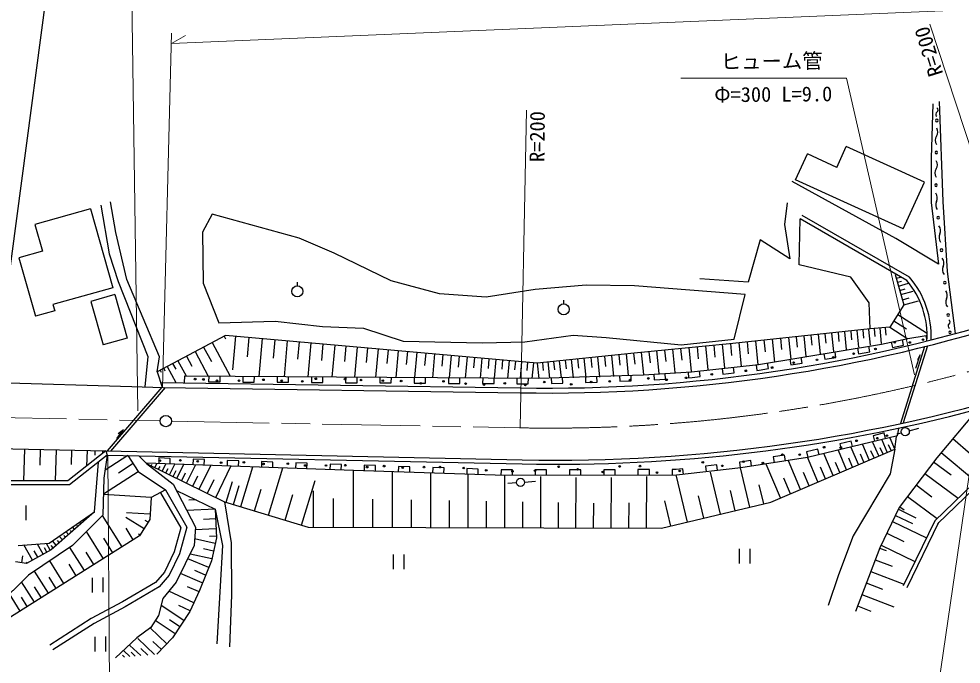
# Model space of a CAD drawing. Units: millimetres, scale not verified. Extents: x 40000 to 680000, y 20000 to 380000.
# Drawn here: x 356410 to 471963, y 239426 to 318506 of the extents above; entities that cross this region are included whole.
import ezdxf
from ezdxf.enums import TextEntityAlignment as Align

# ---------------------------------------------------------------- set-up
doc = ezdxf.new("R2010")
doc.units = ezdxf.units.MM
doc.header["$LTSCALE"] = 1000
doc.linetypes.add('CHAIN', pattern=[18.5, 12, -1.5, 3.5, -1.5])
for name, color, linetype, lineweight in [('M-BGD', 7, 'Continuous', 25), ('M-BMK', 2, 'CHAIN', 13), ('M-BMK-SRVR', 3, 'Continuous', 25), ('M-STR-HTXT', 7, 'Continuous', 13), ('M-STR-STRC', 7, 'Continuous', 25)]:
    doc.layers.add(name, color=color, linetype=linetype, lineweight=lineweight)
doc.styles.add('ＭＳ ゴシック', font='')
doc.styles.get('ＭＳ ゴシック').set_extended_font_data('MS Gothic')

msp = doc.modelspace()

# ---------------------------------------------------------------- linework, layer by layer
at = {"layer": 'M-BGD'}
for p, q in [((468471, 308092), (468272, 301438)), ((469270, 308358), (469735, 296115)), ((456715, 300307), (457869, 302843)), ((467458, 298481), (457869, 302843)), ((451666, 298768), (453112, 301946)), ((456715, 300307), (453112, 301946)), ((468272, 301438), (468272, 295982)), ((463947, 291590), (451238, 298577)), ((464858, 292766), (451666, 298768)), ((464858, 292766), (467458, 298481)), ((368283, 292341), (367651, 296093)), ((450639, 295957), (450306, 293295)), ((468272, 295982), (469203, 288463)), ((469735, 296115), (470268, 287531)), ((365188, 295216), (358378, 293285)), ((365188, 295216), (367927, 285559)), ((366466, 295658), (367493, 289694)), ((380124, 294576), (378926, 292380)), ((390770, 291648), (380124, 294576)), ((452103, 288371), (452219, 293985)), ((465318, 286443), (452219, 293985)), ((465643, 286832), (452469, 294418)), ((358378, 293285), (359303, 290025)), ((378926, 292380), (378993, 286125)), ((450306, 293295), (450971, 289103)), ((369665, 286574), (368283, 292341)), ((395095, 289785), (390770, 291648)), ((447312, 291432), (445848, 286242)), ((450971, 289103), (447312, 291432)), ((469203, 288463), (463947, 291590)), ((359303, 290025), (356411, 289205)), ((356411, 289205), (358439, 282053)), ((367493, 289694), (368599, 286337)), ((402082, 286392), (395095, 289785)), ((458424, 286841), (452103, 288371)), ((373654, 277094), (369665, 286574)), ((445848, 286242), (439926, 286641)), ((460686, 283713), (458424, 286841)), ((463880, 287173), (464945, 283447)), ((464011, 286714), (464506, 286855)), ((470268, 287531), (471218, 279929)), ((367927, 285559), (360593, 283480)), ((368599, 286337), (372232, 277134)), ((378993, 286125), (380922, 281268)), ((390551, 286235), (390555, 285786)), ((408004, 284795), (402082, 286392)), ((425969, 285859), (419715, 285327)), ((431891, 285793), (425969, 285859)), ((445465, 284728), (431891, 285793)), ((464149, 286233), (464655, 286378)), ((464286, 285752), (465514, 286103)), ((464435, 285231), (465114, 285425)), ((368175, 284712), (365237, 283879)), ((368175, 284712), (369688, 279378)), ((413726, 284395), (408004, 284795)), ((419715, 285327), (413726, 284395)), ((444135, 279272), (445465, 284728)), ((464584, 284710), (466072, 285135)), ((464764, 284079), (465587, 284314)), ((360593, 283480), (360807, 282724)), ((365237, 283879), (366749, 278545)), ((423216, 284032), (423219, 283582)), ((460819, 280520), (460686, 283713)), ((464945, 283447), (463215, 280719)), ((464945, 283447), (466749, 283963)), ((360807, 282724), (358439, 282053)), ((464202, 282276), (467718, 280046)), ((380922, 281268), (387843, 281468)), ((387843, 281468), (393631, 280802)), ((393631, 280802), (398688, 280603)), ((463708, 281497), (465241, 280526)), ((381771, 279721), (373387, 275263)), ((419964, 276328), (381771, 279721)), ((398688, 280603), (403546, 279006)), ((418450, 278939), (424372, 279738)), ((424372, 279738), (428431, 279472)), ((460819, 280520), (443985, 278723)), ((452655, 279647), (452910, 277131)), ((453535, 279736), (453659, 278514)), ((454416, 279826), (454657, 277453)), ((455246, 279910), (455364, 278751)), ((456077, 279994), (456307, 277733)), ((456868, 280075), (456981, 278970)), ((457660, 280155), (457879, 278000)), ((458415, 280232), (458521, 279179)), ((459169, 280308), (459378, 278254)), ((459888, 280381), (459990, 279378)), ((460607, 280454), (460806, 278496)), ((463215, 280719), (460819, 280520)), ((461293, 280524), (461390, 279568)), ((461978, 280594), (462168, 278727)), ((462631, 280660), (462724, 279748)), ((463215, 280719), (465438, 279309)), ((465431, 279344), (467674, 279698)), ((467623, 279671), (467764, 279025)), ((369688, 279378), (366749, 278545)), ((380124, 278845), (382325, 274705)), ((381573, 279616), (381750, 279283)), ((382991, 279613), (382626, 275504)), ((384617, 279468), (384404, 277080)), ((386242, 279324), (385830, 274679)), ((387781, 279187), (387580, 276927)), ((389319, 279050), (388928, 274655)), ((390774, 278921), (390584, 276783)), ((392230, 278792), (391860, 274633)), ((393685, 278662), (393506, 276642)), ((395140, 278533), (394792, 274611)), ((403546, 279006), (413260, 278806)), ((413260, 278806), (418450, 278939)), ((428431, 279472), (437614, 278540)), ((443985, 278723), (431875, 277525)), ((437614, 278540), (444135, 279272)), ((441615, 278526), (441764, 277064)), ((442637, 278630), (442935, 275701)), ((443662, 278734), (443811, 277267)), ((444687, 278838), (444986, 275900)), ((445715, 278942), (445865, 277471)), ((446744, 279047), (447043, 276100)), ((447092, 276156), (462204, 278635)), ((447775, 279151), (447923, 277695)), ((448807, 279256), (449094, 276427)), ((449797, 279357), (449936, 277982)), ((450787, 279457), (451058, 276789)), ((451721, 279552), (451852, 278256)), ((462204, 278635), (465431, 279344)), ((463391, 278896), (463541, 278212)), ((463541, 278212), (464909, 278512)), ((464909, 278512), (464759, 279196)), ((378022, 277728), (379619, 274726)), ((379073, 278287), (380023, 276501)), ((396513, 278411), (396344, 276506)), ((397886, 278289), (397557, 274591)), ((399180, 278174), (399021, 276377)), ((400475, 278059), (400165, 274571)), ((401696, 277951), (401545, 276256)), ((402917, 277842), (402624, 274552)), ((404068, 277740), (403926, 276142)), ((405219, 277638), (404944, 274535)), ((406305, 277541), (406171, 276034)), ((407391, 277445), (407131, 274519)), ((408415, 277354), (408289, 275932)), ((431875, 277525), (419964, 276328)), ((429981, 277345), (430113, 276045)), ((430878, 277436), (431146, 274802)), ((431800, 277529), (431935, 276195)), ((432722, 277623), (432996, 274918)), ((433668, 277719), (433807, 276348)), ((434615, 277815), (434897, 275038)), ((435587, 277914), (435730, 276506)), ((436559, 278013), (436849, 275160)), ((437558, 278114), (437704, 276668)), ((438556, 278215), (438852, 275305)), ((439575, 278319), (439723, 276861)), ((440593, 278422), (440890, 275503)), ((455114, 277472), (455227, 276781)), ((456609, 277008), (456496, 277699)), ((459259, 278152), (459372, 277461)), ((459372, 277461), (460754, 277688)), ((460754, 277688), (460640, 278379)), ((467482, 278335), (464515, 268907)), ((467824, 278421), (464853, 268980)), ((372232, 277134), (371877, 273421)), ((373387, 275263), (373654, 277094)), ((375268, 276263), (375642, 275560)), ((375921, 276610), (376912, 274746)), ((376972, 277169), (377618, 275952)), ((409440, 277263), (409194, 274503)), ((410405, 277177), (410286, 275836)), ((411371, 277091), (411140, 274488)), ((412282, 277010), (412170, 275746)), ((413193, 276929), (412975, 274475)), ((414052, 276853), (413946, 275660)), ((414911, 276776), (414706, 274462)), ((415722, 276704), (415622, 275580)), ((416532, 276633), (416338, 274449)), ((417296, 276565), (417202, 275504)), ((418060, 276497), (417877, 274438)), ((418781, 276433), (418692, 275432)), ((419502, 276369), (419329, 274427)), ((419964, 276328), (420156, 274436)), ((420626, 276395), (420725, 275423)), ((421288, 276462), (421491, 274467)), ((421987, 276533), (422091, 275508)), ((422685, 276604), (422899, 274499)), ((423422, 276679), (423532, 275597)), ((424159, 276753), (424384, 274533)), ((424936, 276832), (425052, 275691)), ((425713, 276911), (425951, 274568)), ((426533, 276995), (426655, 275791)), ((427353, 277078), (427604, 274606)), ((428218, 277166), (428347, 275900)), ((429083, 277253), (429344, 274689)), ((448320, 275648), (448206, 276339)), ((450970, 276792), (451083, 276101)), ((451083, 276101), (452464, 276328)), ((452464, 276328), (452351, 277019)), ((455227, 276781), (456609, 277008)), ((466415, 275684), (466927, 277317)), ((466927, 277317), (466592, 276727)), ((314726, 275143), (370253, 273447)), ((373387, 275263), (373993, 273350)), ((373733, 275447), (373870, 275188)), ((374174, 275682), (374331, 275387)), ((374616, 275916), (375676, 273923)), ((433003, 274897), (438906, 275251)), ((435719, 274358), (435677, 275057)), ((438472, 275225), (438514, 274526)), ((438906, 275251), (447092, 276156)), ((439942, 274661), (439865, 275357)), ((442648, 275665), (442725, 274969)), ((442725, 274969), (444117, 275123)), ((444117, 275123), (444040, 275819)), ((446823, 276126), (446900, 275431)), ((446900, 275431), (447187, 275462)), ((447187, 275462), (448320, 275648)), ((373802, 273952), (417904, 273281)), ((376730, 274747), (376675, 273908)), ((376730, 274747), (420173, 274464)), ((379690, 274728), (379686, 274028)), ((379686, 274028), (381085, 274019)), ((381085, 274019), (381090, 274719)), ((383890, 274701), (383885, 274001)), ((383885, 274001), (385285, 273991)), ((385285, 273991), (385290, 274691)), ((388090, 274673), (388085, 273973)), ((388085, 273973), (389485, 273964)), ((389485, 273964), (389490, 274664)), ((392290, 274646), (392285, 273946)), ((392285, 273946), (393685, 273937)), ((393685, 273937), (393690, 274637)), ((396490, 274618), (396485, 273918)), ((396485, 273918), (397885, 273909)), ((397885, 273909), (397890, 274609)), ((400690, 274591), (400685, 273891)), ((400685, 273891), (402085, 273882)), ((402085, 273882), (402090, 274582)), ((404890, 274563), (404885, 273863)), ((404885, 273863), (406285, 273854)), ((406285, 273854), (406290, 274554)), ((409089, 274536), (409085, 273836)), ((410485, 273827), (410489, 274527)), ((413289, 274509), (413285, 273809)), ((414685, 273800), (414689, 274500)), ((417489, 274481), (417485, 273781)), ((418885, 273772), (418889, 274472)), ((420173, 274464), (427650, 274700)), ((421688, 274512), (421711, 273812)), ((423110, 273856), (423088, 274556)), ((425886, 274644), (425908, 273945)), ((425908, 273945), (427308, 273989)), ((427308, 273989), (427286, 274688)), ((427650, 274700), (433003, 274897)), ((430084, 274789), (430110, 274090)), ((430110, 274090), (431509, 274141)), ((431509, 274141), (431483, 274841)), ((434280, 274973), (434322, 274275)), ((434322, 274275), (435719, 274358)), ((438514, 274526), (438965, 274553)), ((438965, 274553), (439942, 274661)), ((367283, 265549), (373993, 273350)), ((367672, 265541), (374382, 273343)), ((370253, 273447), (374112, 273347)), ((374112, 273347), (417895, 272681)), ((409085, 273836), (410485, 273827)), ((413285, 273809), (414685, 273800)), ((417485, 273781), (418885, 273772)), ((421711, 273812), (423110, 273856)), ((473825, 270515), (468968, 264726)), ((368421, 267085), (369248, 268147)), ((369248, 268147), (368598, 267655)), ((464156, 267425), (464339, 268323)), ((465595, 268033), (466755, 268336)), ((306941, 266934), (367092, 265553)), ((464156, 267425), (453123, 264753)), ((462538, 267753), (461178, 267424)), ((461178, 267424), (461342, 266743)), ((462703, 267073), (462538, 267753)), ((463844, 265790), (463270, 267132)), ((463844, 265790), (464044, 267321)), ((464077, 267637), (464628, 267781)), ((470926, 267060), (473120, 265219)), ((357086, 265783), (356997, 261900)), ((448607, 259270), (463844, 265790)), ((454374, 265776), (453014, 265447)), ((454539, 265096), (454374, 265776)), ((458456, 266765), (457096, 266435)), ((457096, 266435), (457260, 265755)), ((458621, 266084), (458456, 266765)), ((459390, 263884), (458493, 265981)), ((460697, 264444), (459898, 266311)), ((461861, 264942), (461149, 266605)), ((462383, 265165), (462046, 265953)), ((462905, 265389), (462267, 266881)), ((463375, 265590), (463072, 266298)), ((463844, 265790), (463245, 262730)), ((359028, 265739), (358984, 263818)), ((360969, 265694), (360882, 261896)), ((367092, 265553), (362434, 261894)), ((367260, 265050), (362607, 261394)), ((362868, 265650), (362828, 263911)), ((364768, 265607), (364724, 263692)), ((365725, 265585), (365712, 265022)), ((366682, 265563), (366674, 265225)), ((367260, 265050), (366830, 262197)), ((369791, 264992), (366978, 263180)), ((367092, 265553), (418144, 264464)), ((367092, 265553), (367260, 265050)), ((367260, 265050), (418134, 263964)), ((369791, 264992), (371055, 263029)), ((371155, 264925), (372066, 264031)), ((373581, 264691), (373556, 263991)), ((374980, 264641), (373581, 264691)), ((374955, 263941), (374980, 264641)), ((453123, 264753), (444937, 263494)), ((450305, 265028), (448922, 264815)), ((448922, 264815), (449028, 264123)), ((450412, 264336), (450305, 265028)), ((453014, 265447), (453178, 264766)), ((454406, 261752), (453106, 264790)), ((456275, 262551), (455133, 265220)), ((457922, 263256), (456915, 265610)), ((458656, 263570), (458180, 264683)), ((460043, 264164), (459619, 265155)), ((461279, 264693), (460901, 265575)), ((468968, 264726), (464376, 258604)), ((469510, 265373), (473724, 261837)), ((365699, 258105), (366198, 264194)), ((370425, 264008), (368620, 262845)), ((397455, 263139), (372062, 264045)), ((372066, 264031), (375314, 261465)), ((372066, 264031), (381635, 259336)), ((372209, 263961), (372240, 264026)), ((372658, 263741), (372723, 263874)), ((373106, 263521), (373336, 263989)), ((373555, 263301), (373720, 263635)), ((374004, 263080), (374432, 263952)), ((374902, 262640), (375528, 263915)), ((375800, 262199), (376624, 263879)), ((376975, 261623), (378058, 263830)), ((377778, 264541), (377753, 263842)), ((379177, 264491), (377778, 264541)), ((378521, 260864), (379945, 263767)), ((379152, 263792), (379177, 264491)), ((380553, 259867), (382425, 263684)), ((381975, 264392), (381950, 263692)), ((383374, 264342), (381975, 264392)), ((383349, 263642), (383374, 264342)), ((383624, 258729), (385109, 263594)), ((386173, 264242), (386148, 263542)), ((387572, 264192), (386173, 264242)), ((387030, 257690), (388794, 263470)), ((387547, 263493), (387572, 264192)), ((390370, 264092), (390345, 263393)), ((391769, 264043), (390370, 264092)), ((391744, 263343), (391769, 264043)), ((394567, 263943), (394542, 263243)), ((395966, 263893), (394567, 263943)), ((395941, 263193), (395966, 263893)), ((398763, 263797), (398740, 263097)), ((400162, 263751), (398763, 263797)), ((400139, 263051), (400162, 263751)), ((402960, 263659), (402937, 262959)), ((404360, 263613), (402960, 263659)), ((404337, 262913), (404360, 263613)), ((407158, 263521), (407135, 262821)), ((408557, 263475), (407158, 263521)), ((408534, 262776), (408557, 263475)), ((444937, 263494), (437046, 262569)), ((442014, 263856), (440624, 263693)), ((440624, 263693), (440705, 262998)), ((442096, 263161), (442014, 263856)), ((444843, 264187), (444795, 264182)), ((444795, 264182), (444877, 263486)), ((446154, 264389), (444843, 264187)), ((446063, 258662), (444914, 263472)), ((446261, 263697), (446154, 264389)), ((449828, 259792), (448054, 263936)), ((452280, 260841), (450781, 264344)), ((455341, 262151), (454730, 263578)), ((457099, 262904), (456562, 264157)), ((468591, 264224), (470733, 262618)), ((476383, 264414), (468731, 256995)), ((476731, 264055), (469079, 256636)), ((371030, 263004), (366773, 260263)), ((371055, 263029), (374382, 260767)), ((374453, 262860), (374716, 263397)), ((375351, 262420), (375713, 263158)), ((376387, 261911), (376864, 262883)), ((377748, 261243), (378375, 262521)), ((397431, 256192), (397452, 263180)), ((416031, 262529), (397455, 263139)), ((402221, 256177), (402242, 263020)), ((406911, 256163), (406931, 262862)), ((411356, 263383), (411333, 262684)), ((412755, 263337), (411356, 263383)), ((411502, 256149), (411523, 262708)), ((412732, 262638), (412755, 263337)), ((415554, 263245), (415531, 262546)), ((416042, 263229), (415554, 263245)), ((415998, 256135), (416018, 262558)), ((437046, 262569), (416031, 262529)), ((416929, 263231), (416042, 263229)), ((416930, 262531), (416929, 263231)), ((421129, 263239), (419729, 263236)), ((419729, 263236), (419730, 262536)), ((420407, 256121), (420426, 262419)), ((421130, 262539), (421129, 263239)), ((425329, 263247), (423929, 263244)), ((423929, 263244), (423930, 262544)), ((425330, 262547), (425329, 263247)), ((429529, 263255), (428129, 263252)), ((428129, 263252), (428130, 262552)), ((429530, 262555), (429529, 263255)), ((433729, 263263), (432329, 263260)), ((432329, 263260), (432330, 262560)), ((433387, 256081), (433407, 262423)), ((433730, 262563), (433729, 263263)), ((437005, 263269), (436529, 263268)), ((436529, 263268), (436530, 262568)), ((437843, 263367), (437005, 263269)), ((438394, 256831), (437010, 262625)), ((437924, 262672), (437843, 263367)), ((442450, 257799), (441218, 262960)), ((453343, 261297), (452648, 262921)), ((463245, 262730), (458721, 255144)), ((467526, 262804), (471584, 259761)), ((362607, 261394), (348328, 261410)), ((362434, 261894), (348330, 261910)), ((366830, 262197), (366697, 257673)), ((375314, 261465), (378075, 256209)), ((379537, 260366), (380361, 262046)), ((381839, 259274), (382618, 261823)), ((382732, 259001), (383438, 261314)), ((391076, 256455), (392743, 261915)), ((416364, 261603), (417429, 261675)), ((418426, 261743), (419774, 261836)), ((424732, 256108), (424751, 262288)), ((429058, 256095), (429077, 262279)), ((447746, 259064), (447189, 261394)), ((451054, 260317), (450235, 262229)), ((466461, 261384), (468377, 259947)), ((372619, 259835), (366771, 260196)), ((374382, 260767), (372619, 259835)), ((373763, 260440), (376258, 256113)), ((374382, 260767), (377011, 256209)), ((375746, 260700), (380471, 258438)), ((385327, 258209), (386139, 260871)), ((389053, 257072), (390018, 260235)), ((392539, 256207), (392553, 260657)), ((440422, 257315), (439768, 260054)), ((444256, 258231), (443663, 260716)), ((357317, 257050), (357302, 258850)), ((372619, 259835), (372453, 257140)), ((378159, 259545), (377274, 259503)), ((381635, 259336), (382434, 254312)), ((381635, 259336), (391882, 256209)), ((394985, 256199), (394996, 259731)), ((399826, 256184), (399836, 259642)), ((404566, 256170), (404576, 259555)), ((409206, 256156), (409217, 259471)), ((413750, 256142), (413760, 259387)), ((418203, 256128), (418212, 259307)), ((422570, 256115), (422579, 259234)), ((426895, 256101), (426905, 259169)), ((431223, 256088), (431232, 259205)), ((435232, 256076), (448607, 259270)), ((436366, 256346), (435631, 259425)), ((465396, 259964), (469003, 257259)), ((360110, 254246), (365699, 258105)), ((365699, 258105), (360376, 253447)), ((365511, 257941), (365492, 257962)), ((372493, 257789), (369602, 257967)), ((380471, 258438), (377004, 258274)), ((380471, 258438), (380637, 254911)), ((380471, 258438), (381369, 253947)), ((464376, 258604), (461981, 253680)), ((464278, 258401), (466399, 257369)), ((464450, 258702), (464959, 258320)), ((366697, 257673), (362971, 253947)), ((364006, 256624), (363835, 256818)), ((364382, 256953), (364316, 257029)), ((364758, 257282), (364664, 257390)), ((365135, 257611), (365106, 257644)), ((369099, 253810), (366681, 257656)), ((371764, 256023), (369511, 257412)), ((372453, 257140), (371222, 255144)), ((372250, 256812), (371919, 257016)), ((380528, 257225), (379074, 257156)), ((463555, 256916), (467708, 254896)), ((463917, 257659), (465993, 256649)), ((468731, 256995), (464838, 249010)), ((469180, 256776), (465287, 248791)), ((362501, 255307), (362179, 255674)), ((362877, 255636), (362735, 255798)), ((363253, 255965), (363007, 256246)), ((363629, 256294), (363525, 256413)), ((366777, 252350), (364692, 255667)), ((370446, 254656), (369555, 256074)), ((376258, 256113), (375454, 253195)), ((377011, 256209), (376112, 252948)), ((378075, 256209), (377909, 253947)), ((380585, 256011), (378052, 255892)), ((391882, 256209), (435232, 256076)), ((462848, 255463), (464924, 254453)), ((371222, 255144), (354288, 244498)), ((356317, 253980), (360110, 254246)), ((360268, 253387), (359798, 254224)), ((360995, 253990), (360522, 254531)), ((361372, 254319), (361154, 254568)), ((361748, 254648), (361350, 255103)), ((362124, 254977), (361944, 255183)), ((367938, 253080), (366812, 254871)), ((371278, 255235), (371083, 255355)), ((380492, 254228), (377969, 254763)), ((380627, 255125), (379797, 255086)), ((380637, 254911), (380038, 252083)), ((382434, 254312), (382500, 247891)), ((458721, 255144), (456924, 250353)), ((358086, 252164), (357040, 254031)), ((360376, 253447), (357348, 251751)), ((362971, 253947), (357581, 250320)), ((358739, 252530), (358303, 253309)), ((359393, 252896), (358692, 254146)), ((359830, 253142), (359538, 253663)), ((360619, 253660), (360363, 253953)), ((364455, 250890), (362664, 253740)), ((365616, 251620), (364657, 253146)), ((375454, 253195), (374257, 250707)), ((377909, 253947), (375713, 249488)), ((380293, 253286), (379066, 253546)), ((381369, 253947), (381103, 248989)), ((444737, 253565), (444752, 251765)), ((446102, 251777), (446087, 253577)), ((461981, 253680), (458987, 245895)), ((461968, 253647), (462756, 253343)), ((462141, 254010), (466291, 251991)), ((357348, 251751), (356018, 251984)), ((356759, 251854), (356904, 252682)), ((357433, 251798), (357366, 251917)), ((361944, 249311), (360201, 252083)), ((376112, 252948), (374848, 250320)), ((379699, 251273), (377123, 252351)), ((380093, 252343), (377400, 252914)), ((380038, 252083), (378574, 248457)), ((402312, 252857), (402327, 251057)), ((403677, 251068), (403662, 252868)), ((461420, 252221), (463518, 251414)), ((360045, 248117), (358339, 250830)), ((363458, 250263), (362572, 251672)), ((379304, 250331), (377988, 250882)), ((460871, 250795), (464945, 249229)), ((357581, 250320), (353522, 246328)), ((360994, 248714), (360132, 250085)), ((365397, 250023), (365412, 248223)), ((366762, 248235), (366747, 250035)), ((374257, 250707), (373163, 249435)), ((374848, 250320), (373617, 248890)), ((378910, 249389), (376219, 250516)), ((456924, 250353), (455660, 246627)), ((358310, 247027), (356752, 249505)), ((359177, 247572), (358339, 248906)), ((373163, 249435), (369116, 247071)), ((373617, 248890), (369459, 246461)), ((375713, 249488), (374083, 247459)), ((378460, 248315), (377080, 248893)), ((378574, 248457), (377377, 245862)), ((381103, 248989), (380704, 241903)), ((460323, 249370), (462322, 248601)), ((356576, 245936), (355257, 248034)), ((357443, 246482), (356724, 247625)), ((374083, 247459), (373517, 245396)), ((377878, 246948), (374810, 248364)), ((382500, 247891), (382234, 241537)), ((459775, 247944), (463705, 246432)), ((369116, 247071), (365278, 245002)), ((369459, 246461), (365633, 244398)), ((376654, 244766), (373852, 246615)), ((377425, 245968), (376025, 246614)), ((459246, 246568), (460894, 245934)), ((365278, 245002), (360199, 241761)), ((373517, 245396), (372586, 243932)), ((377377, 245862), (375247, 242635)), ((365633, 244398), (360576, 241171)), ((372586, 243932), (370889, 242668)), ((374572, 241924), (372519, 243875)), ((375589, 243153), (373125, 244779)), ((376158, 244016), (374880, 244859)), ((365712, 242782), (365727, 240982)), ((367077, 240993), (367062, 242793)), ((370889, 242668), (368261, 240206)), ((371356, 240469), (370029, 241730)), ((373064, 240614), (371005, 242570)), ((373887, 241203), (372825, 242213)), ((375247, 242635), (373351, 240639)), ((369357, 240299), (369122, 240523)), ((370024, 240356), (369268, 241074)), ((370690, 240413), (370169, 240907)), ((372210, 240542), (371364, 241346))]:
    msp.add_line(p, q, dxfattribs=at)
for centre, radius in [((390560, 285111), 675), ((423225, 282907), 675), ((463818, 278881), 100), ((465667, 278842), 100), ((467281, 279196), 100), ((458780, 277465), 100), ((461456, 278055), 100), ((451421, 276363), 100), ((454294, 276717), 100), ((456301, 277032), 100), ((441385, 274946), 100), ((445557, 275379), 100), ((448784, 275772), 100), ((378024, 274356), 100), ((379047, 274316), 100), ((380700, 274159), 100), ((383416, 274159), 100), ((386407, 274277), 100), ((388650, 274159), 100), ((391168, 274080), 100), ((392821, 274395), 100), ((396403, 274356), 100), ((398370, 274237), 100), ((401047, 274159), 100), ((403290, 274119), 100), ((405690, 273844), 100), ((408485, 274080), 100), ((411200, 273805), 100), ((416001, 273844), 100), ((420842, 274001), 100), ((426588, 274001), 100), ((428870, 274080), 100), ((431350, 274237), 100), ((433593, 274434), 100), ((435836, 274277), 100), ((438237, 274513), 100), ((413443, 273686), 100), ((418520, 273647), 100), ((424148, 273726), 100), ((465108, 267920), 500), ((461692, 267114), 100), ((462873, 267429), 100), ((455159, 266012), 100), ((457206, 265973), 100), ((459134, 266799), 100), ((450043, 265107), 100), ((452169, 265107), 100), ((373695, 264359), 100), ((376214, 264399), 100), ((378339, 264281), 100), ((381212, 264123), 100), ((384006, 264163), 100), ((386407, 263966), 100), ((389397, 264005), 100), ((391523, 263769), 100), ((394081, 263769), 100), ((396442, 263808), 100), ((399118, 263572), 100), ((401204, 263690), 100), ((403487, 263494), 100), ((406084, 263572), 100), ((408052, 263572), 100), ((410964, 263454), 100), ((422613, 263612), 100), ((430090, 263651), 100), ((432570, 263690), 100), ((440283, 264163), 100), ((442684, 263730), 100), ((445281, 264241), 100), ((447643, 264084), 100), ((413719, 263179), 100), ((416946, 263061), 100), ((419701, 263139), 100), ((424935, 263297), 100), ((428005, 262982), 100), ((434656, 262903), 100), ((437450, 263100), 100), ((417928, 261702), 500)]:
    msp.add_circle(centre, radius, dxfattribs=at)
for centre, radius, start, end in [((468850, 307335), 294, 298.593, 59.8993), ((469132, 306818), 294, 118.593, 239.8993), ((468978, 306051), 150, 0, 180), ((468978, 306051), 150, 180, 0), ((468200, 304634), 908, 325.84766, 32.64464), ((469704, 303614), 908, 145.84766, 212.64464), ((468928, 302124), 150, 0, 180), ((468928, 302124), 150, 180, 0), ((468153, 300632), 908, 325.98545, 32.78243), ((469659, 299616), 908, 145.98545, 212.78243), ((468885, 298124), 150, 0, 180), ((468885, 298124), 150, 180, 0), ((467961, 296566), 1070, 335.83803, 31.44443), ((469743, 295708), 908, 152.4789, 219.27588), ((469142, 294138), 150, 0, 180), ((469142, 294138), 150, 180, 0), ((468542, 292569), 908, 332.4789, 39.27588), ((470153, 291729), 908, 152.4789, 219.27588), ((469552, 290159), 150, 0, 180), ((469552, 290159), 150, 180, 0), ((468951, 288590), 908, 332.4789, 39.27588), ((470562, 287750), 908, 152.46912, 219.31777), ((457275, 279678), 11010, 357.26614, 40.52622), ((457275, 279678), 10510, 356.43327, 40.06209), ((469962, 286181), 150, 0, 180), ((469962, 286181), 150, 180, 0), ((469362, 284611), 908, 332.50765, 39.30463), ((470974, 283772), 908, 152.50765, 219.30463), ((421228, 463723), 190471, 269.0003, 287.89594), ((470374, 282202), 150, 0, 180), ((470374, 282202), 150, 180, 0), ((421228, 463723), 191071, 269.0003, 287.89594), ((470657, 280869), 294, 125.25299, 246.55929), ((470317, 281349), 294, 305.25299, 66.55929), ((470593, 280089), 150, 0, 180), ((470593, 280089), 150, 180, 0), ((422373, 464544), 200125, 268.78921, 287.37087), ((422373, 464544), 200625, 268.78921, 284.89414)]:
    msp.add_arc(centre, radius, start, end, dxfattribs=at)
at = {"layer": 'M-BMK'}
for p, q in [((276278, 271377), (373728, 269233)), ((375128, 269204), (417795, 268385))]:
    msp.add_line(p, q, dxfattribs=at)
msp.add_arc((421630, 461567), 193220, 268.86274, 285.63988, dxfattribs=at)
at = {"layer": 'M-BMK-SRVR'}
msp.add_circle((374428, 269217), 700, dxfattribs=at)
at = {"layer": 'M-STR-HTXT'}
for p, q in [((370999, 270479), (370212, 323687)), ((479028, 319889), (375131, 315481)), ((481311, 277701), (468127, 317862)), ((374029, 273293), (375131, 316741)), ((375131, 315481), (376863, 316485)), ((457895, 311251), (437588, 311251)), ((466238, 274887), (457895, 311251)), ((417871, 268413), (418658, 307296)), ((474070, 270459), (468481, 232128)), ((367339, 264950), (367575, 232285))]:
    msp.add_line(p, q, dxfattribs=at)
at = {"layer": 'M-STR-STRC'}
msp.add_line((353466, 273903), (361416, 333388), dxfattribs=at)

# ---------------------------------------------------------------- texts
at = {"layer": 'M-STR-HTXT', "style": 'ＭＳ ゴシック'}
for s, rotation, p in [('R=200', 107.27, (469370, 314932)), ('ヒューム管', 0.482, (448738, 311862)), ('Φ=300 L=9.0', 0.482, (448932, 307800)), ('R=200', 89.534, (421441, 304070))]:
    msp.add_text(s, height=1833, rotation=rotation, dxfattribs=at).set_placement(p, align=Align.BOTTOM_CENTER)

doc.saveas('drawing.dxf')
